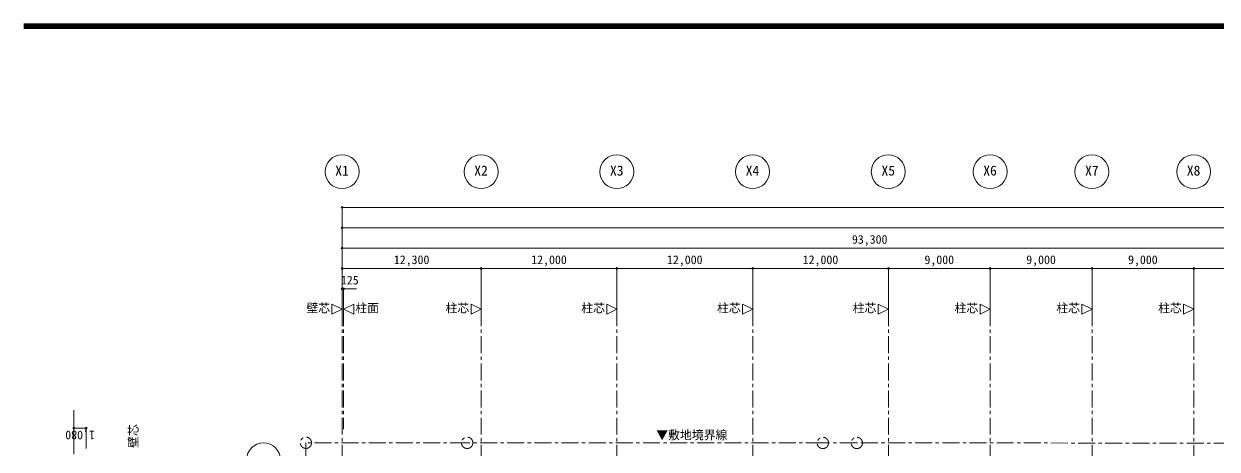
# Model space of a CAD drawing. Units: millimetres at full size, sheet at 1:300. Extents: x -272537 to 274500, y -185098 to 187500.
# Drawn here: x -272537 to -167041, y 149892 to 187500 of the extents above; entities that cross this region are included whole.
import ezdxf
from ezdxf.enums import TextEntityAlignment as Align

# ---------------------------------------------------------------- set-up
doc = ezdxf.new("R2010")
doc.units = ezdxf.units.MM
doc.header["$LTSCALE"] = 300
doc.header["$PDMODE"] = 32
doc.header["$PDSIZE"] = 150
doc.linetypes.add('CHAIN1', pattern=[8, 5, -1, 1, -1])
for name, color, linetype, lineweight in [('0-7_寸法', 2, 'Continuous', 5), ('0-D_防災設備', 6, 'CHAIN1', 20), ('0-F_', 4, 'CHAIN1', 5), ('8-7_寸法', 4, 'Continuous', 5), ('F-0_枠', 7, 'Continuous', 9)]:
    doc.layers.add(name, color=color, linetype=linetype, lineweight=lineweight)
doc.styles.add('ＭＳ ゴシック', font='')
doc.styles.get('ＭＳ ゴシック').set_extended_font_data('MS Gothic')

# ---------------------------------------------------------------- blocks, each defined once
blk = doc.blocks.new('12')
at = {"layer": '0-7_寸法', "color": 7, "lineweight": 9}
blk.add_lwpolyline([(187.5, 450), (-712.5, 0), (187.5, -450)], close=True, dxfattribs=at)

msp = doc.modelspace()

# ---------------------------------------------------------------- linework, layer by layer
at = {"layer": '0-7_寸法', "color": 4}
for p, q in [((-244403.1, 171274.6), (-244403.1, 169474.6)), ((-244403.1, 169474.6), (-244403.1, 167674.6)), ((-244403.1, 167674.6), (-244403.1, 165874.6)), ((-244403.1, 165874.6), (-244403.1, 164074.6)), ((-232103.1, 165874.6), (-232103.1, 162274.6)), ((-220103.1, 165874.6), (-220103.1, 162274.6)), ((-208103.1, 165874.6), (-208103.1, 162274.6)), ((-196103.1, 165874.6), (-196103.1, 162274.6)), ((-187103.1, 165874.6), (-187103.1, 162274.6)), ((-178103.1, 165874.6), (-178103.1, 162274.6)), ((-169103.1, 165874.6), (-169103.1, 162274.6)), ((-244403.1, 164074.6), (-244403.1, 162274.6)), ((-244278.1, 164074.6), (-244278.1, 162274.6)), ((-244278.1, 164074.6), (-243127.9, 164074.6)), ((-268112.1, 151743.3), (-268112.1, 149943.3)), ((-267032.1, 151743.3), (-268112.1, 151743.3)), ((-267032.1, 151743.3), (-267032.1, 149943.3))]:
    msp.add_line(p, q, dxfattribs=at)
at = {"layer": '0-7_寸法', "color": 3, "lineweight": 13}
for centre in [(-244403.1, 174426.7), (-232112.8, 174426.7), (-220112.8, 174426.7), (-208112.8, 174426.7), (-196112.8, 174426.7), (-187112.8, 174426.7), (-178112.8, 174426.7), (-169112.8, 174426.7), (-251349.1, 148943.3)]:
    msp.add_circle(centre, 1500, dxfattribs=at)
at = {"layer": '0-7_寸法'}
for p in [(-244403.1, 171274.6), (-244403.1, 169474.6), (-244403.1, 167674.6), (-244403.1, 165874.6), (-232103.1, 165874.6), (-220103.1, 165874.6), (-208103.1, 165874.6), (-196103.1, 165874.6), (-187103.1, 165874.6), (-178103.1, 165874.6), (-169103.1, 165874.6), (-244403.1, 164074.6), (-244278.1, 164074.6), (-268112.1, 151743.3), (-267032.1, 151743.3)]:
    msp.add_point(p, dxfattribs=at)
at = {"layer": '0-D_防災設備'}
msp.add_lwpolyline([(-82664.9, 150405.8), (-85665.2, 150406.8), (-140331.6, 150423), (-144230.9, 150424), (-198899.2, 150440.1), (-201898.5, 150441.1), (-233343.2, 150450.3), (-247602.9, 150453.7), (-247603.6, 123453.2), (-245603.4, 123452.6), (-245603.5, 62443.1), (-240603, 62443.5)], dxfattribs=at)
for centre in [(-247602.9, 150453.7), (-233343.2, 150450.3), (-201898.5, 150441.1), (-198899.2, 150440.1)]:
    msp.add_circle(centre, 500, dxfattribs=at)
at = {"layer": '0-F_'}
for p, q in [((-244403.1, 162274.6), (-244403.1, 77543.3)), ((-232103.1, 162274.6), (-232103.1, 77543.3)), ((-220103.1, 162274.6), (-220103.1, 77543.3)), ((-208103.1, 162274.6), (-208103.1, 77543.3)), ((-196103.1, 162274.6), (-196103.1, 77543.3)), ((-187103.1, 162274.6), (-187103.1, 77543.3)), ((-178103.1, 162274.6), (-178103.1, 77543.3)), ((-169103.1, 162274.6), (-169103.1, 77543.3)), ((-268112.1, 153343.3), (-268112.1, 59281.6))]:
    msp.add_line(p, q, dxfattribs=at)
at = {"layer": '0-F_', "color": 5}
msp.add_line((-244278.1, 162274.6), (-244278.1, 151643.3), dxfattribs=at)
at = {"layer": '8-7_寸法'}
for p, q in [((-244403.1, 171274.6), (-66803.1, 171274.6)), ((-76103.1, 169474.6), (-244403.1, 169474.6)), ((-151103.1, 167674.6), (-244403.1, 167674.6)), ((-244403.1, 165874.6), (-232103.1, 165874.6)), ((-232103.1, 165874.6), (-220103.1, 165874.6)), ((-220103.1, 165874.6), (-208103.1, 165874.6)), ((-208103.1, 165874.6), (-196103.1, 165874.6)), ((-196103.1, 165874.6), (-187103.1, 165874.6)), ((-187103.1, 165874.6), (-178103.1, 165874.6)), ((-178103.1, 165874.6), (-169103.1, 165874.6)), ((-169103.1, 165874.6), (-160103.1, 165874.6)), ((-244403.1, 164074.6), (-244278.1, 164074.6))]:
    msp.add_line(p, q, dxfattribs=at)
at = {"layer": 'F-0_枠', "color": 3, "lineweight": 13}
for p, q in [((-34200, 187500), (-272536.7, 187500)), ((-34200, 187415.5), (-272536.7, 187415.5)), ((-34200, 187331), (-272536.7, 187331)), ((-34200, 187246.5), (-272536.7, 187246.5)), ((-34200, 187162), (-272536.7, 187162)), ((-34200, 187077.5), (-272536.7, 187077.5))]:
    msp.add_line(p, q, dxfattribs=at)

# ---------------------------------------------------------------- block references
at = {"layer": '0-7_寸法', "xscale": -1}
for p in [(-245115.6, 162274.6), (-232815.6, 162274.6), (-220815.6, 162274.6), (-208815.6, 162274.6), (-196815.6, 162274.6), (-187815.6, 162274.6), (-178815.6, 162274.6), (-169815.6, 162274.6)]:
    msp.add_blockref('12', p, dxfattribs=at)
at = {"layer": '0-7_寸法'}
msp.add_blockref('12', (-243565.6, 162274.6), dxfattribs=at)

# ---------------------------------------------------------------- texts
at = {"layer": '0-7_寸法', "color": 7, "style": 'ＭＳ ゴシック'}
for s, p in [('X1', (-245007.1, 173822.6)), ('X2', (-232716.8, 173822.6)), ('X3', (-220716.8, 173822.6)), ('X4', (-208716.8, 173822.6)), ('X5', (-196716.8, 173822.6)), ('X6', (-187716.8, 173822.6)), ('X7', (-178716.8, 173822.6)), ('X8', (-169716.8, 173822.6))]:
    msp.add_text(s, height=879.8, dxfattribs=at).set_placement(p, align=Align.BOTTOM_LEFT)
at = {"layer": '0-7_寸法', "style": 'ＭＳ ゴシック'}
for s, p in [('93,300', (-199328.1, 167824.6)), ('12,300', (-239828.1, 166024.6)), ('12,000', (-227678.1, 166024.6)), ('12,000', (-215678.1, 166024.6)), ('12,000', (-203678.1, 166024.6)), ('9,000', (-192915.6, 166024.6)), ('9,000', (-183915.6, 166024.6)), ('9,000', (-174915.6, 166024.6)), ('125', (-244507.6, 164225)), ('壁芯', (-247560.1, 161746.1)), ('柱面', (-243235.1, 161746.1)), ('柱芯', (-235260.1, 161746.1)), ('柱芯', (-223260.1, 161746.1)), ('柱芯', (-211260.1, 161746.1)), ('柱芯', (-199260.1, 161746.1)), ('柱芯', (-190260.1, 161746.1)), ('柱芯', (-181260.1, 161746.1)), ('柱芯', (-172260.1, 161746.1))]:
    msp.add_text(s, height=769.8, dxfattribs=at).set_placement(p, align=Align.BOTTOM_LEFT)
for s, rotation, p in [('壁芯', 90, (-262231.8, 150000.3)), ('1,080', 180, (-266259.6, 151743.3))]:
    msp.add_text(s, height=769.8, rotation=rotation, dxfattribs=at).set_placement(p, align=Align.BOTTOM_LEFT)
at = {"layer": '0-D_防災設備', "color": 2, "style": 'ＭＳ ゴシック'}
msp.add_text('▼敷地境界線', height=769.8, dxfattribs=at).set_placement((-216634.9, 150522), align=Align.BOTTOM_LEFT)

doc.saveas('drawing.dxf')
